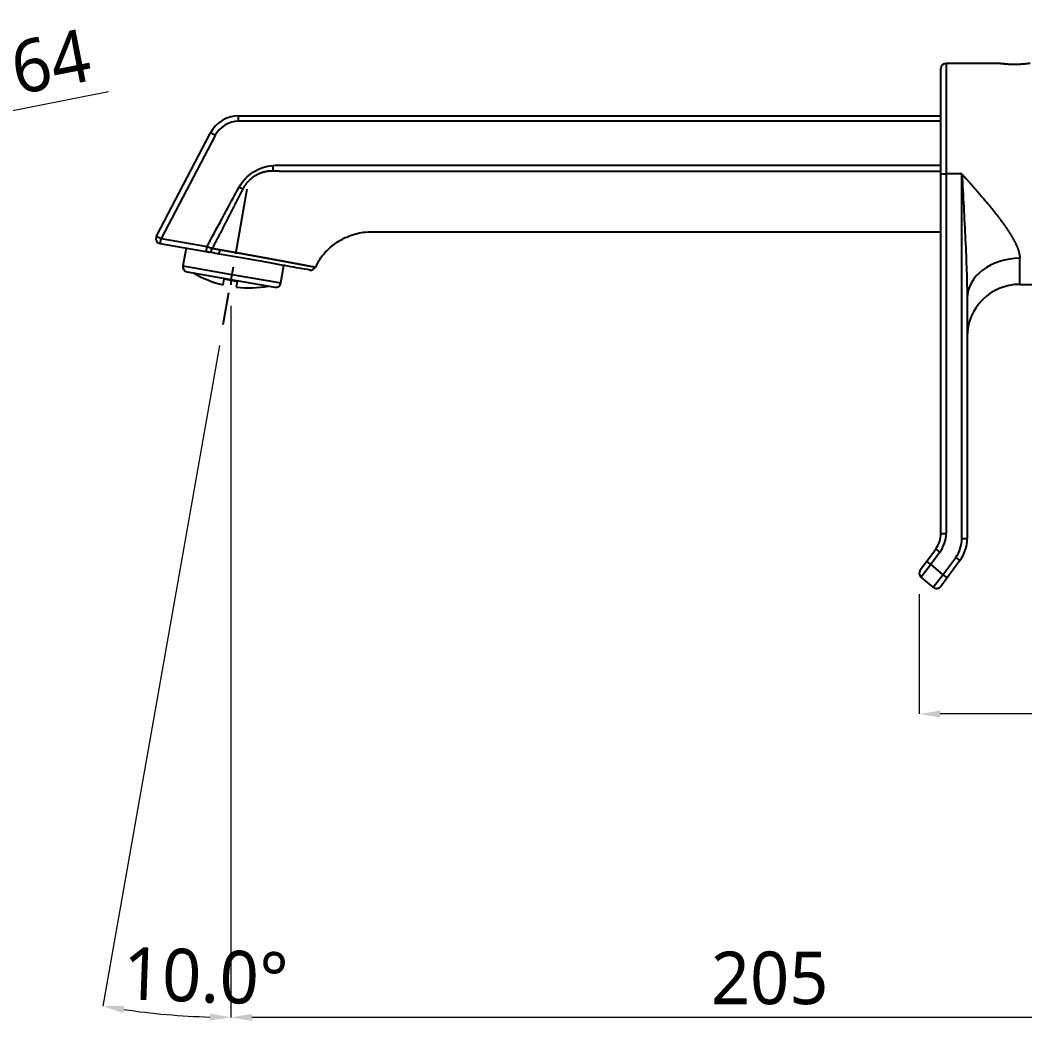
# Model space of a CAD drawing. Extents: x 4977 to 6105, y 0 to 827.
# Drawn here: x 5283.5 to 5474.5, y 173.6 to 363.9 of the extents above; entities that cross this region are included whole.
import ezdxf

# ---------------------------------------------------------------- set-up
doc = ezdxf.new("R2010")
doc.units = 0
doc.header["$LTSCALE"] = 10
doc.header["$MEASUREMENT"] = 0
doc.header["$PDMODE"] = 3
doc.header["$PDSIZE"] = -10
doc.linetypes.add('CENTER', pattern=[2, 1.25, -0.25, 0.25, -0.25])
doc.layers.get('0').update_dxf_attribs({"linetype": 'CONTINUOUS'})
doc.layers.get('DEFPOINTS').update_dxf_attribs({"linetype": 'CONTINUOUS'})
doc.layers.add('1', color=7, linetype='CONTINUOUS')
doc.styles.add('Daelim Dimension', font='NanumGothic.ttf')
doc.dimstyles.new('DEFAULT', dxfattribs={"dimscale": 2, "dimtxt": 2, "dimasz": 2, "dimexe": 0, "dimexo": 2, "dimgap": 1, "dimtad": 1, "dimdec": 1, "dimzin": 9, "dimdsep": 46, "dimtxsty": 'Daelim Dimension', "dimcen": 0.5, "dimclrd": 252, "dimclre": 252, "dimclrt": 3, "dimadec": 1, "dimazin": 0, "dimtfac": 1, "dimtdec": 1, "dimtix": 1, "dimtmove": 0, "dimatfit": 3, "dimfxl": 0, "dimtolj": 1, "dimtzin": 1, "dimlwd": 9, "dimlwe": 9, "dimarcsym": 0})

# ---------------------------------------------------------------- blocks, each defined once
blk = doc.blocks.new('*D11')
at = {"color": 5, "lineweight": 9, "ltscale": 0.5}
for p, q in [((5300.26, 350.24), (5256.15, 341.58)), ((5189.43, 328.48), (5252.23, 340.81)), ((5185.5, 327.71), (5181.58, 326.94))]:
    blk.add_line(p, q, dxfattribs=at)
at = {"color": 5, "ltscale": 0.5}
for points in [[(5256.03, 342.24), (5256.28, 340.93), (5252.23, 340.81)], [(5185.37, 328.37), (5185.63, 327.06), (5189.43, 328.48)]]:
    blk.add_solid(points, dxfattribs=at)
at = {"layer": 'DEFPOINTS', "color": 0, "ltscale": 0.5}
for p in [(5252.23, 340.81), (5189.43, 328.48)]:
    blk.add_point(p, dxfattribs=at)
at = {"color": 7, "lineweight": -3, "ltscale": 0.5, "insert": (5284.15, 354.66), "char_height": 10, "attachment_point": 5, "rotation": 11.1063, "style": 'Daelim Dimension'}
blk.add_mtext('\\A1;∅64', dxfattribs=at)
blk = doc.blocks.new('*D15')
at = {"color": 5, "lineweight": 9, "ltscale": 0.5}
for p, q in [((5323.53, 309.56), (5323.53, 174.32)), ((5321.34, 302.02), (5299.2, 176.44))]:
    blk.add_line(p, q, dxfattribs=at)
blk.add_arc((5323.53, 314.44), 140.12, 261.6356, 268.3644, dxfattribs=at)
at = {"color": 5, "ltscale": 0.5}
for points in [[(5303.04, 175.15), (5303.25, 176.46), (5299.2, 176.44)], [(5319.54, 175.04), (5319.52, 173.71), (5323.53, 174.32)]]:
    blk.add_solid(points, dxfattribs=at)
at = {"layer": 'DEFPOINTS', "color": 0, "ltscale": 0.5}
for p in [(5326.57, 331.71), (5323.53, 314.44), (5323.53, 313.56), (5322.03, 305.96), (5307.26, 175.26)]:
    blk.add_point(p, dxfattribs=at)
at = {"color": 7, "lineweight": -3, "ltscale": 0.5, "insert": (5318.72, 182.09), "char_height": 10, "attachment_point": 5, "rotation": 357.9182, "style": 'Daelim Dimension'}
blk.add_mtext('\\A1;10.0°', dxfattribs=at)
blk = doc.blocks.new('*D16')
at = {"color": 5, "lineweight": 9, "ltscale": 0.5}
for p, q in [((5528.43, 298.65), (5528.43, 231.98)), ((5454.43, 254.76), (5454.43, 231.98)), ((5524.43, 231.98), (5458.43, 231.98))]:
    blk.add_line(p, q, dxfattribs=at)
at = {"color": 5, "ltscale": 0.5}
for points in [[(5458.43, 232.65), (5458.43, 231.31), (5454.43, 231.98)], [(5524.43, 232.65), (5524.43, 231.31), (5528.43, 231.98)]]:
    blk.add_solid(points, dxfattribs=at)
at = {"layer": 'DEFPOINTS', "color": 0, "ltscale": 0.5}
for p in [(5528.43, 302.65), (5454.43, 258.76), (5454.43, 231.98)]:
    blk.add_point(p, dxfattribs=at)
at = {"color": 7, "lineweight": -3, "ltscale": 0.5, "insert": (5491.43, 239.32), "char_height": 10, "attachment_point": 5, "style": 'Daelim Dimension'}
blk.add_mtext('\\A1;74', dxfattribs=at)
blk = doc.blocks.new('*D4')
at = {"color": 5, "lineweight": 9, "ltscale": 0.5}
for p, q in [((5323.53, 309.56), (5323.53, 174.31)), ((5528.43, 298.65), (5528.43, 174.31)), ((5524.43, 174.31), (5327.53, 174.31))]:
    blk.add_line(p, q, dxfattribs=at)
at = {"color": 5, "ltscale": 0.5}
for points in [[(5327.53, 174.98), (5327.53, 173.64), (5323.53, 174.31)], [(5524.43, 174.98), (5524.43, 173.64), (5528.43, 174.31)]]:
    blk.add_solid(points, dxfattribs=at)
at = {"layer": 'DEFPOINTS', "color": 0, "ltscale": 0.5}
for p in [(5323.53, 313.56), (5528.43, 302.65), (5323.53, 174.31)]:
    blk.add_point(p, dxfattribs=at)
at = {"color": 7, "lineweight": -3, "ltscale": 0.5, "insert": (5425.98, 181.75), "char_height": 10, "attachment_point": 5, "style": 'Daelim Dimension'}
blk.add_mtext('\\A1;205', dxfattribs=at)

msp = doc.modelspace()

# ---------------------------------------------------------------- linework, layer by layer
at = {"ltscale": 0.5}
msp.add_line((5323.53, 314.44), (5323.53, 313.56), dxfattribs=at)
at = {"layer": '1', "color": 7, "linetype": 'Continuous', "lineweight": -3}
for p, q in [((5469.53, 355.65), (5459.53, 355.65)), ((5459.53, 355.65), (5459.53, 334.65)), ((5458.53, 334.65), (5458.53, 354.65)), ((5324.99, 345.65), (5458.53, 345.65)), ((5324.99, 344.65), (5324.99, 345.65)), ((5458.53, 344.65), (5324.99, 344.65)), ((5309.39, 322.83), (5319.68, 342.44)), ((5320.56, 341.97), (5319.68, 342.44)), ((5320.56, 341.97), (5310.27, 322.37)), ((5331.64, 335.19), (5331.54, 336.25)), ((5458.53, 266.3), (5458.53, 334.65)), ((5458.53, 334.65), (5459.53, 334.65)), ((5459.53, 334.65), (5459.53, 266.3)), ((5462.53, 334.65), (5459.53, 334.65)), ((5462.53, 265.31), (5462.53, 334.65)), ((5325.78, 331.73), (5325.09, 332.11)), ((5309.39, 322.83), (5310.27, 322.37)), ((5310.1, 321.38), (5310.27, 322.37)), ((5318.85, 319.84), (5310.1, 321.38)), ((5310.27, 322.37), (5319.02, 320.83)), ((5315.01, 320.52), (5314.42, 317.19)), ((5318.85, 319.84), (5319.02, 320.83)), ((5314.42, 317.19), (5323.72, 315.55)), ((5333.03, 313.91), (5333.62, 317.24)), ((5473.53, 313.65), (5473.53, 318.6)), ((5315.23, 316.03), (5323.55, 314.56)), ((5323.72, 315.55), (5333.03, 313.91)), ((5322.05, 313.55), (5322.25, 314.69)), ((5323.55, 314.56), (5331.87, 313.1)), ((5324.61, 313.1), (5324.81, 314.23)), ((5473.53, 313.65), (5488.53, 313.65)), ((5463.53, 310.96), (5463.53, 265.31)), ((5458.53, 266.3), (5459.53, 266.3)), ((5462.53, 265.31), (5463.53, 265.31)), ((5455.81, 260.97), (5457.55, 263.33)), ((5458.36, 262.73), (5456.62, 260.37)), ((5457.55, 263.33), (5458.36, 262.73)), ((5454.62, 259.36), (5455.81, 260.97)), ((5456.62, 260.37), (5454.78, 258)), ((5455.81, 260.97), (5456.62, 260.37)), ((5456.62, 260.37), (5458.92, 258.44)), ((5458.92, 258.44), (5461.36, 261.74)), ((5462.16, 261.15), (5459.72, 257.85)), ((5461.36, 261.74), (5462.16, 261.15)), ((5457.09, 256.06), (5454.78, 258)), ((5457.09, 256.06), (5458.92, 258.44)), ((5458.92, 258.44), (5459.72, 257.85)), ((5459.72, 257.85), (5458.53, 256.23))]:
    msp.add_line(p, q, dxfattribs=at)
at = {"layer": '1', "color": 1, "linetype": 'CENTER', "lineweight": -3}
msp.add_line((5326.57, 331.71), (5322.03, 305.96), dxfattribs=at)
at = {"layer": '1', "color": 7, "linetype": 'Continuous', "lineweight": -3}
for centre, radius, start, end in [((5459.53, 354.65), 1, 90, 180), ((5324.99, 339.65), 6, 90, 152.3041), ((5324.99, 339.65), 5, 90, 152.3041), ((5310.27, 322.37), 1, 152.3041, 260), ((5315.4, 317.02), 1, 170, 260), ((5326.94, 333.77), 20.8, 239.636, 256.4167), ((5338.69, 317.36), 1, 260, 333.9337), ((5332.05, 314.08), 1, 260, 350), ((5473.53, 303.65), 10, 90, 180), ((5326.94, 333.77), 20.8, 263.5833, 280.364), ((5453.53, 266.3), 5, 323.546, 0), ((5453.53, 266.3), 6, 323.546, 0), ((5456.53, 265.31), 6, 323.546, 0), ((5456.53, 265.31), 7, 323.546, 0), ((5455.43, 258.76), 1, 143.546, 230), ((5457.73, 256.83), 1, 230, 323.546)]:
    msp.add_arc(centre, radius, start, end, dxfattribs=at)
for centre, major_axis, ratio, start_param, end_param in [((5319.54, 320.73), (-0.174, -0.985), 0.482605, 0, 1.41794), ((5321.12, 320.45), (-0.174, -0.985), 0.47844, 0, 1.419092), ((5473.53, 310.96), (10, 0), 0.764046, 1.570796, 3.141593)]:
    msp.add_ellipse(centre, major_axis=major_axis, ratio=ratio, start_param=start_param, end_param=end_param, dxfattribs=at)
for points, knots in [([(5475.53, 355.65), (5475.53, 355.65), (5475.52, 355.65), (5475.49, 355.64), (5475.47, 355.64), (5475.45, 355.64), (5475.43, 355.64), (5475.42, 355.63), (5475.37, 355.63), (5475.31, 355.62), (5475.23, 355.61), (5475.16, 355.6), (5475.13, 355.6), (5475.09, 355.59), (5475.08, 355.59), (5475.05, 355.59), (5474.99, 355.58), (5474.86, 355.56), (5474.66, 355.54), (5474.51, 355.53), (5474.42, 355.52), (5474.4, 355.52), (5474.36, 355.51), (5474.3, 355.51), (5474.24, 355.5), (5474.12, 355.49), (5473.95, 355.48), (5473.77, 355.47), (5473.64, 355.46), (5473.59, 355.46), (5473.5, 355.46), (5473.45, 355.45), (5473.31, 355.45), (5473.12, 355.44), (5472.93, 355.44), (5472.78, 355.44), (5472.71, 355.44), (5472.63, 355.43), (5472.58, 355.43), (5472.56, 355.43), (5472.44, 355.43), (5472.34, 355.44), (5472.14, 355.44), (5471.95, 355.44), (5471.76, 355.45), (5471.64, 355.45), (5471.62, 355.45), (5471.57, 355.46), (5471.55, 355.46), (5471.48, 355.46), (5471.43, 355.46), (5471.29, 355.47), (5471.12, 355.48), (5470.95, 355.49), (5470.83, 355.5), (5470.79, 355.51), (5470.71, 355.51), (5470.67, 355.52), (5470.55, 355.53), (5470.41, 355.54), (5470.21, 355.56), (5470.1, 355.58), (5470.03, 355.58), (5470.01, 355.59), (5469.99, 355.59), (5469.95, 355.59), (5469.91, 355.6), (5469.84, 355.61), (5469.76, 355.62), (5469.69, 355.63), (5469.65, 355.63), (5469.64, 355.64), (5469.62, 355.64), (5469.61, 355.64), (5469.6, 355.64), (5469.57, 355.64), (5469.54, 355.65), (5469.53, 355.65), (5469.53, 355.65)], [0, 0, 0, 0, 0.031031, 0.062288, 0.062288, 0.077917, 0.077917, 0.093545, 0.093545, 0.124802, 0.156059, 0.156059, 0.171688, 0.171688, 0.179502, 0.179502, 0.187316, 0.218573, 0.249831, 0.281088, 0.281088, 0.288902, 0.288902, 0.296716, 0.312345, 0.312345, 0.343602, 0.374859, 0.374859, 0.390487, 0.390487, 0.406116, 0.406116, 0.437373, 0.46863, 0.46863, 0.484259, 0.492073, 0.492073, 0.499887, 0.499887, 0.531144, 0.531144, 0.562401, 0.593658, 0.593658, 0.601472, 0.601472, 0.609287, 0.609287, 0.624915, 0.624915, 0.656172, 0.687429, 0.687429, 0.703058, 0.703058, 0.718686, 0.718686, 0.749944, 0.781201, 0.812458, 0.812458, 0.820272, 0.820272, 0.828086, 0.843715, 0.843715, 0.874972, 0.906229, 0.906229, 0.921857, 0.921857, 0.929672, 0.929672, 0.937486, 0.968743, 1, 1, 1, 1]), ([(5331.54, 336.25), (5332.56, 336.34), (5333.59, 336.29), (5335.64, 336.29), (5336.66, 336.29), (5339.74, 336.29), (5341.79, 336.29), (5347.94, 336.3), (5352.05, 336.3), (5364.35, 336.3), (5372.56, 336.31), (5430.02, 336.32), (5444.27, 336.32), (5458.53, 336.33)], [0, 0, 0, 0, 0.033442, 0.033442, 0.066884, 0.066884, 0.133768, 0.133768, 0.267536, 0.267536, 0.535073, 0.535073, 1, 1, 1, 1]), ([(5325.09, 332.11), (5325.74, 333.28), (5326.67, 334.29), (5328.91, 335.7), (5330.2, 336.12), (5331.54, 336.25)], [0, 0, 0, 0, 0.5, 0.5, 1, 1, 1, 1]), ([(5331.64, 335.19), (5331.63, 335.19), (5331.6, 335.19), (5331.56, 335.19), (5331.52, 335.19), (5331.49, 335.19), (5331.45, 335.19), (5331.41, 335.19), (5331.37, 335.19), (5331.33, 335.19), (5331.29, 335.19), (5331.25, 335.19), (5331.21, 335.18), (5331.17, 335.18), (5331.13, 335.18), (5331.09, 335.18), (5331.05, 335.18), (5331, 335.17), (5330.96, 335.17), (5330.92, 335.17), (5330.88, 335.16), (5330.84, 335.16), (5330.79, 335.15), (5330.75, 335.15), (5330.71, 335.14), (5330.66, 335.14), (5330.62, 335.13), (5330.58, 335.13), (5330.53, 335.12), (5330.49, 335.11), (5330.44, 335.11), (5330.4, 335.1), (5330.35, 335.09), (5330.31, 335.08), (5330.26, 335.08), (5330.21, 335.07), (5330.17, 335.06), (5330.12, 335.05), (5330.08, 335.04), (5330.03, 335.03), (5329.98, 335.02), (5329.94, 335.01), (5329.89, 334.99), (5329.84, 334.98), (5329.79, 334.97), (5329.75, 334.96), (5329.7, 334.94), (5329.65, 334.93), (5329.6, 334.91), (5329.55, 334.9), (5329.5, 334.88), (5329.46, 334.87), (5329.41, 334.85), (5329.36, 334.84), (5329.31, 334.82), (5329.26, 334.8), (5329.21, 334.78), (5329.16, 334.76), (5329.11, 334.74), (5329.06, 334.72), (5329.01, 334.7), (5328.96, 334.68), (5328.91, 334.66), (5328.86, 334.64), (5328.81, 334.62), (5328.76, 334.59), (5328.71, 334.57), (5328.66, 334.55), (5328.61, 334.52), (5328.56, 334.5), (5328.51, 334.47), (5328.46, 334.44), (5328.41, 334.42), (5328.36, 334.39), (5328.31, 334.36), (5328.26, 334.33), (5328.16, 334.28), (5328.03, 334.19), (5327.84, 334.07), (5327.65, 333.94), (5327.46, 333.79), (5327.26, 333.62), (5327.09, 333.46), (5326.94, 333.31), (5326.81, 333.18), (5326.69, 333.05), (5326.58, 332.92), (5326.47, 332.79), (5326.38, 332.67), (5326.29, 332.55), (5326.2, 332.43), (5326.12, 332.32), (5326.05, 332.21), (5325.99, 332.1), (5325.93, 332), (5325.88, 331.91), (5325.83, 331.82), (5325.79, 331.76), (5325.78, 331.73)], [0, 0, 0, 0, 0.005239, 0.010515, 0.01583, 0.021183, 0.026575, 0.032004, 0.037472, 0.042978, 0.048523, 0.054105, 0.059726, 0.065386, 0.071083, 0.076819, 0.082594, 0.088406, 0.094257, 0.100147, 0.106075, 0.112041, 0.118046, 0.124089, 0.13017, 0.136291, 0.142449, 0.148647, 0.154882, 0.161157, 0.16747, 0.173822, 0.180212, 0.186641, 0.193109, 0.199616, 0.206162, 0.212746, 0.21937, 0.226032, 0.232734, 0.239474, 0.246254, 0.253073, 0.259931, 0.266828, 0.273765, 0.280741, 0.287757, 0.294812, 0.301907, 0.309042, 0.316216, 0.32343, 0.330684, 0.337978, 0.345312, 0.352687, 0.360101, 0.367555, 0.37505, 0.382586, 0.390161, 0.397777, 0.405434, 0.413132, 0.42087, 0.428649, 0.436469, 0.444329, 0.452231, 0.460174, 0.468158, 0.476183, 0.48425, 0.492358, 0.500507, 0.52952, 0.560181, 0.592494, 0.626462, 0.662094, 0.699397, 0.725897, 0.751469, 0.776115, 0.799837, 0.822635, 0.844511, 0.865463, 0.88549, 0.904593, 0.922774, 0.940038, 0.956391, 0.971835, 0.986372, 1, 1, 1, 1]), ([(5458.53, 335.11), (5455.52, 335.11), (5448.06, 335.11), (5436.85, 335.11), (5425.63, 335.11), (5415.92, 335.11), (5372.61, 335.12), (5365.57, 335.12), (5360.31, 335.12), (5356.2, 335.12), (5352.77, 335.12), (5349.53, 335.12), (5346.62, 335.12), (5344.41, 335.12), (5342.71, 335.12), (5341.3, 335.12), (5339.63, 335.12), (5338.09, 335.12), (5336.81, 335.12), (5335.96, 335.12), (5335.28, 335.12), (5334.84, 335.12), (5334.58, 335.12), (5334.46, 335.12), (5334.33, 335.12), (5334.2, 335.12), (5334.07, 335.12), (5333.95, 335.12), (5333.82, 335.12), (5333.69, 335.12), (5333.56, 335.12), (5333.43, 335.12), (5333.3, 335.12), (5333.2, 335.12), (5333.13, 335.12), (5333.08, 335.12), (5333.04, 335.12), (5332.99, 335.12), (5332.94, 335.12), (5332.89, 335.12), (5332.84, 335.13), (5332.79, 335.13), (5332.74, 335.13), (5332.68, 335.13), (5332.63, 335.14), (5332.57, 335.14), (5332.52, 335.14), (5332.46, 335.15), (5332.36, 335.15), (5332.22, 335.16), (5332.07, 335.17), (5331.97, 335.18), (5331.91, 335.18), (5331.83, 335.18), (5331.74, 335.19), (5331.67, 335.19), (5331.64, 335.19)], [0, 0, 0, 0, 0.098163, 0.243713, 0.365857, 0.464586, 0.560604, 0.637226, 0.69445, 0.732272, 0.771214, 0.806502, 0.838136, 0.866115, 0.878509, 0.893794, 0.91197, 0.933037, 0.94428, 0.953605, 0.961011, 0.966498, 0.967884, 0.969272, 0.970661, 0.972051, 0.973443, 0.974837, 0.976232, 0.977628, 0.979026, 0.980425, 0.981826, 0.983228, 0.983722, 0.984225, 0.984737, 0.985259, 0.985789, 0.986329, 0.986878, 0.987436, 0.988004, 0.988581, 0.989167, 0.989763, 0.990368, 0.990982, 0.991605, 0.993654, 0.995803, 0.996312, 0.996987, 0.997827, 0.998831, 1, 1, 1, 1]), ([(5462.53, 334.65), (5462.76, 330.39), (5462.99, 326.25), (5463.28, 320.13), (5463.36, 318.16), (5463.49, 314.37), (5463.53, 312.55), (5463.53, 310.96)], [0, 0, 0, 0, 0.5, 0.5, 0.75, 0.75, 1, 1, 1, 1]), ([(5463.53, 333.51), (5463.55, 333.49), (5463.6, 333.44), (5463.66, 333.36), (5463.72, 333.29), (5463.79, 333.22), (5463.85, 333.15), (5463.91, 333.08), (5463.97, 333.01), (5464.03, 332.94), (5464.09, 332.87), (5464.15, 332.8), (5464.21, 332.73), (5464.27, 332.67), (5464.33, 332.6), (5464.38, 332.54), (5464.44, 332.47), (5464.5, 332.41), (5464.55, 332.35), (5464.6, 332.29), (5464.66, 332.22), (5464.71, 332.16), (5464.76, 332.1), (5464.81, 332.05), (5464.87, 331.99), (5464.92, 331.93), (5464.96, 331.87), (5465.01, 331.82), (5465.06, 331.76), (5465.11, 331.71), (5465.16, 331.65), (5465.2, 331.6), (5465.25, 331.55), (5465.29, 331.5), (5465.34, 331.45), (5465.38, 331.4), (5465.42, 331.35), (5465.47, 331.3), (5465.51, 331.25), (5465.55, 331.2), (5465.59, 331.16), (5465.63, 331.11), (5465.67, 331.07), (5465.71, 331.02), (5465.74, 330.98), (5465.78, 330.94), (5465.82, 330.89), (5465.85, 330.85), (5465.89, 330.81), (5465.92, 330.77), (5465.95, 330.73), (5465.99, 330.69), (5466.02, 330.66), (5466.05, 330.62), (5466.15, 330.5), (5466.32, 330.3), (5466.56, 330.02), (5466.8, 329.74), (5467.03, 329.47), (5467.25, 329.2), (5467.47, 328.94), (5467.69, 328.68), (5467.9, 328.42), (5468.1, 328.17), (5468.31, 327.92), (5468.5, 327.67), (5468.7, 327.43), (5468.88, 327.19), (5469.07, 326.96), (5469.25, 326.73), (5469.39, 326.54), (5469.51, 326.39), (5469.59, 326.28), (5469.68, 326.18), (5469.76, 326.07), (5469.84, 325.96), (5469.92, 325.85), (5470, 325.74), (5470.08, 325.64), (5470.16, 325.53), (5470.24, 325.43), (5470.31, 325.32), (5470.39, 325.22), (5470.46, 325.12), (5470.54, 325.01), (5470.61, 324.91), (5470.68, 324.81), (5470.75, 324.71), (5470.82, 324.61), (5470.89, 324.51), (5470.96, 324.41), (5471.02, 324.31), (5471.09, 324.21), (5471.16, 324.12), (5471.22, 324.02), (5471.29, 323.92), (5471.35, 323.83), (5471.41, 323.73), (5471.47, 323.64), (5471.53, 323.55), (5471.59, 323.45), (5471.65, 323.36), (5471.71, 323.27), (5471.76, 323.18), (5471.82, 323.09), (5471.87, 323), (5471.93, 322.91), (5471.98, 322.82), (5472.03, 322.73), (5472.08, 322.64), (5472.13, 322.56), (5472.18, 322.47), (5472.23, 322.39), (5472.28, 322.3), (5472.33, 322.22), (5472.37, 322.13), (5472.42, 322.05), (5472.46, 321.97), (5472.51, 321.88), (5472.55, 321.8), (5472.59, 321.72), (5472.63, 321.64), (5472.67, 321.56), (5472.71, 321.48), (5472.75, 321.4), (5472.78, 321.32), (5472.82, 321.25), (5472.85, 321.17), (5472.89, 321.09), (5472.92, 321.02), (5472.95, 320.94), (5472.99, 320.87), (5473.02, 320.79), (5473.05, 320.72), (5473.08, 320.65), (5473.1, 320.58), (5473.13, 320.5), (5473.16, 320.43), (5473.18, 320.36), (5473.21, 320.29), (5473.23, 320.22), (5473.25, 320.15), (5473.28, 320.09), (5473.3, 320.02), (5473.32, 319.95), (5473.34, 319.88), (5473.35, 319.82), (5473.37, 319.75), (5473.39, 319.69), (5473.4, 319.62), (5473.42, 319.56), (5473.43, 319.49), (5473.44, 319.43), (5473.46, 319.37), (5473.47, 319.31), (5473.48, 319.25), (5473.49, 319.19), (5473.5, 319.12), (5473.5, 319.06), (5473.51, 319.01), (5473.52, 318.95), (5473.52, 318.89), (5473.53, 318.83), (5473.53, 318.77), (5473.53, 318.72), (5473.53, 318.66), (5473.53, 318.62), (5473.53, 318.6)], [0, 0, 0, 0, 0.004904, 0.009759, 0.014566, 0.019325, 0.024035, 0.028697, 0.03331, 0.037875, 0.042392, 0.04686, 0.05128, 0.055651, 0.059974, 0.064249, 0.068475, 0.072653, 0.076783, 0.080864, 0.084897, 0.088881, 0.092817, 0.096705, 0.100544, 0.104335, 0.108077, 0.111771, 0.115417, 0.119014, 0.122563, 0.126064, 0.129516, 0.13292, 0.136275, 0.139582, 0.142841, 0.146051, 0.149213, 0.152326, 0.155392, 0.158408, 0.161377, 0.164297, 0.167168, 0.169992, 0.172766, 0.175493, 0.178171, 0.180801, 0.183382, 0.185915, 0.1884, 0.190836, 0.193224, 0.211919, 0.230358, 0.248539, 0.266465, 0.284134, 0.301547, 0.318705, 0.335608, 0.352257, 0.368651, 0.384792, 0.400679, 0.416314, 0.431697, 0.446827, 0.461707, 0.468988, 0.476229, 0.483431, 0.490593, 0.497715, 0.504798, 0.511841, 0.518845, 0.52581, 0.532736, 0.539624, 0.546472, 0.553281, 0.560052, 0.566785, 0.573479, 0.580134, 0.586752, 0.593331, 0.599873, 0.606377, 0.612843, 0.619272, 0.625663, 0.632017, 0.638334, 0.644614, 0.650857, 0.657063, 0.663233, 0.669367, 0.675464, 0.681525, 0.68755, 0.69354, 0.699494, 0.705412, 0.711295, 0.717143, 0.722957, 0.728735, 0.734479, 0.740189, 0.745864, 0.751505, 0.757113, 0.762687, 0.768228, 0.773735, 0.77921, 0.784651, 0.790061, 0.795438, 0.800782, 0.806095, 0.811377, 0.816627, 0.821846, 0.827034, 0.832191, 0.837318, 0.842415, 0.847482, 0.85252, 0.857528, 0.862507, 0.867457, 0.872379, 0.877273, 0.882139, 0.886978, 0.891789, 0.896574, 0.901331, 0.906063, 0.910768, 0.915448, 0.920103, 0.924733, 0.929339, 0.93392, 0.938477, 0.943011, 0.947522, 0.95201, 0.956476, 0.96092, 0.965343, 0.969744, 0.974125, 0.978486, 0.982826, 0.987148, 0.99145, 0.995734, 1, 1, 1, 1]), ([(5319.02, 320.83), (5319.95, 322.59), (5320.88, 324.34), (5322.16, 326.71), (5322.5, 327.34), (5323.59, 329.35), (5324.33, 330.74), (5325.09, 332.11)], [0, 0, 0, 0, 0.465382, 0.465382, 0.631824, 0.631824, 1, 1, 1, 1]), ([(5325.78, 331.73), (5325.77, 331.7), (5325.74, 331.66), (5325.71, 331.59), (5325.67, 331.52), (5325.63, 331.45), (5325.6, 331.38), (5325.56, 331.31), (5325.52, 331.24), (5325.49, 331.17), (5325.45, 331.1), (5325.41, 331.03), (5325.38, 330.95), (5325.34, 330.88), (5325.31, 330.81), (5325.27, 330.74), (5325.23, 330.67), (5325.2, 330.6), (5325.16, 330.53), (5325.13, 330.46), (5325.09, 330.39), (5325.05, 330.32), (5325.02, 330.25), (5324.98, 330.18), (5324.95, 330.11), (5324.91, 330.04), (5324.87, 329.97), (5324.84, 329.9), (5324.8, 329.83), (5324.77, 329.76), (5324.73, 329.69), (5324.69, 329.62), (5324.66, 329.55), (5324.62, 329.48), (5324.59, 329.41), (5324.55, 329.34), (5324.51, 329.27), (5324.48, 329.2), (5324.44, 329.13), (5324.41, 329.06), (5324.37, 328.99), (5324.33, 328.92), (5324.3, 328.85), (5324.26, 328.77), (5324.23, 328.7), (5324.19, 328.63), (5324.16, 328.56), (5324.12, 328.49), (5324.08, 328.42), (5324.05, 328.35), (5324.01, 328.28), (5323.98, 328.21), (5323.94, 328.14), (5323.9, 328.07), (5323.87, 328), (5323.83, 327.93), (5323.8, 327.86), (5323.76, 327.79), (5323.72, 327.72), (5323.69, 327.65), (5323.65, 327.58), (5323.62, 327.51), (5323.58, 327.44), (5323.54, 327.37), (5323.51, 327.3), (5323.47, 327.23), (5323.44, 327.16), (5323.4, 327.09), (5323.37, 327.02), (5323.33, 326.95), (5323.29, 326.88), (5323.26, 326.81), (5323.22, 326.74), (5323.19, 326.67), (5323.15, 326.6), (5323.11, 326.53), (5323.08, 326.46), (5323.04, 326.39), (5323.01, 326.32), (5322.97, 326.25), (5322.94, 326.17), (5322.87, 326.05), (5322.78, 325.86), (5322.65, 325.62), (5322.53, 325.37), (5322.4, 325.12), (5322.27, 324.87), (5322.14, 324.62), (5322, 324.36), (5321.87, 324.1), (5321.73, 323.84), (5321.6, 323.58), (5321.46, 323.31), (5321.32, 323.04), (5321.17, 322.77), (5321.03, 322.5), (5320.88, 322.22), (5320.74, 321.94), (5320.59, 321.66), (5320.44, 321.37), (5320.29, 321.08), (5320.14, 320.79), (5320.03, 320.6), (5319.98, 320.5)], [0, 0, 0, 0, 0.006261, 0.012522, 0.018783, 0.025043, 0.031302, 0.037561, 0.04382, 0.050078, 0.056336, 0.062593, 0.06885, 0.075106, 0.081363, 0.087618, 0.093874, 0.100129, 0.106384, 0.112638, 0.118893, 0.125146, 0.1314, 0.137654, 0.143907, 0.15016, 0.156412, 0.162665, 0.168917, 0.175169, 0.18142, 0.187672, 0.193923, 0.200174, 0.206425, 0.212676, 0.218926, 0.225176, 0.231426, 0.237676, 0.243926, 0.250175, 0.256425, 0.262674, 0.268923, 0.275172, 0.28142, 0.287669, 0.293917, 0.300165, 0.306413, 0.31266, 0.318908, 0.325155, 0.331402, 0.337649, 0.343896, 0.350142, 0.356388, 0.362635, 0.368881, 0.375126, 0.381372, 0.387617, 0.393863, 0.400108, 0.406353, 0.412597, 0.418842, 0.425086, 0.43133, 0.437574, 0.443818, 0.450061, 0.456305, 0.462548, 0.468791, 0.475033, 0.481276, 0.487518, 0.49376, 0.500002, 0.521415, 0.543066, 0.564956, 0.587085, 0.609453, 0.63206, 0.654908, 0.677995, 0.701323, 0.72489, 0.748699, 0.772747, 0.797037, 0.821566, 0.846336, 0.871347, 0.896598, 0.922088, 0.947819, 0.97379, 1, 1, 1, 1]), ([(5339.65, 316.88), (5339.9, 317.46), (5340.6, 318.78), (5342.17, 320.53), (5344.17, 322.02), (5346.48, 323.1), (5348.99, 323.68), (5351.54, 323.64), (5353.86, 323.65), (5355.97, 323.65), (5357.91, 323.65), (5359.73, 323.65), (5364.07, 323.65), (5368.89, 323.65), (5374.17, 323.65), (5412.33, 323.65), (5415.57, 323.65), (5419.09, 323.65), (5423.43, 323.65), (5428.74, 323.65), (5435.12, 323.65), (5442.3, 323.65), (5450.19, 323.65), (5455.69, 323.65), (5458.53, 323.65)], [0, 0, 0, 0, 0.02144, 0.051766, 0.080514, 0.107681, 0.139494, 0.168855, 0.195734, 0.220112, 0.242001, 0.262768, 0.283317, 0.392449, 0.429831, 0.466374, 0.502219, 0.54208, 0.588248, 0.652665, 0.726348, 0.809297, 0.901513, 1, 1, 1, 1]), ([(5319.37, 319.75), (5319.26, 319.77), (5319.15, 319.79), (5318.97, 319.82), (5318.91, 319.83), (5318.85, 319.84)], [0, 0, 0, 0, 0.665128, 0.665128, 1, 1, 1, 1]), ([(5319.02, 320.83), (5319.03, 320.82), (5319.04, 320.82), (5319.07, 320.81), (5319.09, 320.8), (5319.11, 320.8), (5319.13, 320.79), (5319.15, 320.78), (5319.17, 320.77), (5319.2, 320.77), (5319.22, 320.76), (5319.24, 320.75), (5319.26, 320.74), (5319.28, 320.74), (5319.3, 320.73), (5319.33, 320.72), (5319.35, 320.72), (5319.37, 320.71), (5319.39, 320.7), (5319.41, 320.69), (5319.43, 320.69), (5319.46, 320.68), (5319.48, 320.67), (5319.5, 320.66), (5319.53, 320.66), (5319.56, 320.64), (5319.6, 320.63), (5319.64, 320.62), (5319.68, 320.6), (5319.72, 320.59), (5319.76, 320.58), (5319.8, 320.56), (5319.83, 320.55), (5319.87, 320.54), (5319.91, 320.53), (5319.95, 320.51), (5319.97, 320.51), (5319.98, 320.5)], [0, 0, 0, 0, 0.021536, 0.043102, 0.064698, 0.08632, 0.107969, 0.129642, 0.15134, 0.173059, 0.194799, 0.216559, 0.238337, 0.260132, 0.281942, 0.303766, 0.325603, 0.347451, 0.369309, 0.391176, 0.413049, 0.434929, 0.456812, 0.478699, 0.500587, 0.541925, 0.583346, 0.624841, 0.6664, 0.708014, 0.749673, 0.791366, 0.833084, 0.874816, 0.916553, 0.958285, 1, 1, 1, 1]), ([(5319.98, 320.5), (5320.1, 320.48), (5320.32, 320.44), (5320.64, 320.39), (5320.92, 320.34), (5321.16, 320.29), (5321.37, 320.26), (5321.5, 320.23), (5321.56, 320.22)], [0, 0, 0, 0, 0.222006, 0.421875, 0.599608, 0.755206, 0.88867, 1, 1, 1, 1]), ([(5338.52, 316.37), (5338.52, 316.37), (5337.94, 316.47), (5335.79, 316.85), (5334.25, 317.12), (5330.84, 317.73), (5328.93, 318.06), (5324.99, 318.76), (5322.94, 319.12), (5320.95, 319.47)], [0, 0, 0, 0, 0.25, 0.25, 0.5, 0.5, 0.75, 0.75, 1, 1, 1, 1]), ([(5321.56, 320.22), (5321.61, 320.22), (5321.7, 320.2), (5321.84, 320.18), (5321.97, 320.15), (5322.11, 320.13), (5322.25, 320.1), (5322.39, 320.08), (5322.52, 320.06), (5322.66, 320.03), (5322.8, 320.01), (5322.94, 319.98), (5323.08, 319.96), (5323.22, 319.93), (5323.36, 319.91), (5323.5, 319.88), (5323.64, 319.86), (5323.78, 319.84), (5323.93, 319.81), (5324.07, 319.79), (5324.21, 319.76), (5324.35, 319.73), (5324.49, 319.71), (5324.63, 319.68), (5324.78, 319.66), (5324.92, 319.63), (5325.06, 319.61), (5325.2, 319.58), (5325.35, 319.56), (5325.49, 319.53), (5325.63, 319.51), (5325.77, 319.48), (5325.92, 319.46), (5326.06, 319.43), (5326.2, 319.41), (5326.34, 319.38), (5326.49, 319.35), (5326.63, 319.33), (5326.77, 319.3), (5326.91, 319.28), (5327.06, 319.25), (5327.2, 319.23), (5327.34, 319.2), (5327.48, 319.18), (5327.63, 319.15), (5327.77, 319.12), (5327.91, 319.1), (5328.05, 319.07), (5328.2, 319.05), (5328.34, 319.02), (5328.48, 319), (5328.62, 318.97), (5328.76, 318.94), (5328.9, 318.92), (5329.04, 318.89), (5329.19, 318.87), (5329.33, 318.84), (5329.47, 318.82), (5329.61, 318.79), (5329.75, 318.76), (5329.89, 318.74), (5330.03, 318.71), (5330.17, 318.69), (5330.31, 318.66), (5330.45, 318.64), (5330.58, 318.61), (5330.72, 318.59), (5330.86, 318.56), (5331, 318.54), (5331.14, 318.51), (5331.27, 318.49), (5331.41, 318.46), (5331.55, 318.44), (5331.68, 318.41), (5331.82, 318.39), (5331.96, 318.36), (5332.09, 318.34), (5332.22, 318.31), (5332.36, 318.29), (5332.49, 318.26), (5332.63, 318.24), (5332.76, 318.21), (5332.89, 318.19), (5333.02, 318.16), (5333.15, 318.14), (5333.29, 318.11), (5333.42, 318.09), (5333.53, 318.07), (5333.63, 318.05), (5333.72, 318.03), (5333.81, 318.02), (5333.9, 318), (5333.98, 317.98), (5334.07, 317.97), (5334.15, 317.95), (5334.24, 317.94), (5334.33, 317.92), (5334.41, 317.9), (5334.49, 317.89), (5334.58, 317.87), (5334.66, 317.86), (5334.74, 317.84), (5334.83, 317.83), (5334.91, 317.81), (5334.99, 317.8), (5335.07, 317.78), (5335.15, 317.77), (5335.23, 317.75), (5335.31, 317.74), (5335.39, 317.72), (5335.47, 317.71), (5335.55, 317.69), (5335.63, 317.68), (5335.7, 317.66), (5335.78, 317.65), (5335.86, 317.63), (5335.93, 317.62), (5336.01, 317.61), (5336.08, 317.59), (5336.16, 317.58), (5336.23, 317.57), (5336.3, 317.55), (5336.38, 317.54), (5336.45, 317.52), (5336.52, 317.51), (5336.59, 317.5), (5336.66, 317.49), (5336.73, 317.47), (5336.8, 317.46), (5336.86, 317.45), (5336.93, 317.43), (5337, 317.42), (5337.06, 317.41), (5337.13, 317.4), (5337.19, 317.39), (5337.26, 317.37), (5337.32, 317.36), (5337.38, 317.35), (5337.44, 317.34), (5337.5, 317.33), (5337.56, 317.32), (5337.62, 317.3), (5337.68, 317.29), (5337.74, 317.28), (5337.8, 317.27), (5337.85, 317.26), (5337.91, 317.25), (5337.96, 317.24), (5338.02, 317.23), (5338.07, 317.22), (5338.12, 317.21), (5338.17, 317.2), (5338.22, 317.19), (5338.27, 317.18), (5338.32, 317.17), (5338.37, 317.16), (5338.42, 317.15), (5338.46, 317.14), (5338.51, 317.14), (5338.55, 317.13), (5338.6, 317.12), (5338.64, 317.11), (5338.68, 317.1), (5338.72, 317.1), (5338.76, 317.09), (5338.8, 317.08), (5338.84, 317.07), (5338.88, 317.07), (5338.91, 317.06), (5338.95, 317.05), (5338.98, 317.04), (5339.02, 317.04), (5339.05, 317.03), (5339.08, 317.03), (5339.11, 317.02), (5339.14, 317.01), (5339.17, 317.01), (5339.2, 317), (5339.23, 317), (5339.25, 316.99), (5339.28, 316.99), (5339.3, 316.98), (5339.32, 316.98), (5339.35, 316.97), (5339.37, 316.97), (5339.39, 316.97), (5339.41, 316.96), (5339.42, 316.96), (5339.44, 316.95), (5339.46, 316.95), (5339.47, 316.95), (5339.49, 316.94), (5339.5, 316.94), (5339.51, 316.94), (5339.52, 316.94), (5339.53, 316.93), (5339.54, 316.93), (5339.55, 316.93), (5339.56, 316.93), (5339.57, 316.93), (5339.57, 316.92), (5339.58, 316.92), (5339.58, 316.92), (5339.58, 316.92), (5339.59, 316.92), (5339.59, 316.92), (5339.59, 316.92), (5339.59, 316.92)], [0, 0, 0, 0, 0.005508, 0.011024, 0.016547, 0.022076, 0.027613, 0.033158, 0.038709, 0.044268, 0.049834, 0.055407, 0.060987, 0.066575, 0.07217, 0.077772, 0.083382, 0.088998, 0.094622, 0.100253, 0.105892, 0.111537, 0.11719, 0.122849, 0.128516, 0.13419, 0.139871, 0.14556, 0.151255, 0.156959, 0.162669, 0.168388, 0.174114, 0.179847, 0.185589, 0.191338, 0.197095, 0.20286, 0.208633, 0.214413, 0.220201, 0.225997, 0.2318, 0.23761, 0.243428, 0.249253, 0.255085, 0.260925, 0.266771, 0.272625, 0.278486, 0.284354, 0.290229, 0.296111, 0.301999, 0.307895, 0.313798, 0.319708, 0.325624, 0.331548, 0.337478, 0.343416, 0.34936, 0.355312, 0.36127, 0.367235, 0.373207, 0.379186, 0.385173, 0.391166, 0.397166, 0.403174, 0.409189, 0.415211, 0.421241, 0.427278, 0.433323, 0.439376, 0.445436, 0.451505, 0.457581, 0.463666, 0.469758, 0.475859, 0.481968, 0.488084, 0.494208, 0.50034, 0.504535, 0.508729, 0.512924, 0.517119, 0.521314, 0.525508, 0.529703, 0.533898, 0.538093, 0.542287, 0.546482, 0.550677, 0.554872, 0.559067, 0.563262, 0.567457, 0.571652, 0.575848, 0.580043, 0.584239, 0.588435, 0.592632, 0.596829, 0.601026, 0.605223, 0.609421, 0.613619, 0.617817, 0.622015, 0.626213, 0.630411, 0.634609, 0.638807, 0.643005, 0.647203, 0.6514, 0.655597, 0.659795, 0.663992, 0.668189, 0.672385, 0.676582, 0.680778, 0.684975, 0.689171, 0.693367, 0.697563, 0.70176, 0.705956, 0.710152, 0.714349, 0.718546, 0.722743, 0.72694, 0.731138, 0.735337, 0.739536, 0.743735, 0.747934, 0.752134, 0.756334, 0.760534, 0.764735, 0.768935, 0.773136, 0.777336, 0.781537, 0.785737, 0.789937, 0.794138, 0.798338, 0.802538, 0.806738, 0.810937, 0.815137, 0.819336, 0.823536, 0.827735, 0.831934, 0.836132, 0.840331, 0.84453, 0.848728, 0.852926, 0.857125, 0.861323, 0.865521, 0.869719, 0.873918, 0.878117, 0.882315, 0.886514, 0.890713, 0.894913, 0.899113, 0.903313, 0.907513, 0.911714, 0.915915, 0.920116, 0.924318, 0.92852, 0.932722, 0.936925, 0.941128, 0.945331, 0.949535, 0.953739, 0.957944, 0.962148, 0.966353, 0.970558, 0.974764, 0.978969, 0.983175, 0.987381, 0.991587, 0.995794, 1, 1, 1, 1])]:
    msp.add_open_spline(points, degree=3, knots=knots, dxfattribs=at)
for points in [[(5462.53, 334.65), (5462.87, 334.27), (5463.2, 333.89), (5463.53, 333.51)], [(5320.95, 319.47), (5320.42, 319.56), (5319.89, 319.66), (5319.37, 319.75)], [(5322.25, 314.69), (5322.68, 314.6), (5323.53, 314.43), (5324.38, 314.3), (5324.81, 314.23)]]:
    msp.add_open_spline(points, degree=3, dxfattribs=at)

# ---------------------------------------------------------------- dimensions: what is measured, and where the dimension line sits
at = {"color": 5, "lineweight": -3, "ltscale": 0.5}
dim = msp.add_diameter_dim_2p(p1=(5189.43, 328.48), p2=(5252.23, 340.81), dimstyle='DEFAULT', override={"dimtxt": 5, "dimclrd": 5, "dimclre": 5, "dimclrt": 7}, dxfattribs=at)
dim.commit()
dim.dimension.update_dxf_attribs({"geometry": '*D11', "text_midpoint": (5285.59, 347.36), "dimtype": 163})
dim = msp.add_angular_dim_2l(base=(5307.26, 175.26), line1=((5326.57, 331.71), (5322.03, 305.96)), line2=((5323.53, 314.44), (5323.53, 313.56)), dimstyle='DEFAULT', override={"dimtxt": 5, "dimclrd": 5, "dimclre": 5, "dimclrt": 7}, dxfattribs=at)
dim.commit()
dim.dimension.update_dxf_attribs({"geometry": '*D15', "text_midpoint": (5318.44, 174.41), "dimtype": 162})
dim = msp.add_linear_dim(base=(5323.53, 174.31), p1=(5528.43, 302.65), p2=(5323.53, 313.56), text='205', dimstyle='DEFAULT', override={"dimtxt": 5, "dimclrd": 5, "dimclre": 5, "dimclrt": 7}, dxfattribs=at)
dim.commit()
dim.dimension.update_dxf_attribs({"geometry": '*D4', "text_midpoint": (5425.98, 181.75)})
dim = msp.add_linear_dim(base=(5454.43, 231.98), p1=(5528.43, 302.65), p2=(5454.43, 258.76), dimstyle='DEFAULT', override={"dimtxt": 5, "dimclrd": 5, "dimclre": 5, "dimclrt": 7}, dxfattribs=at)
dim.commit()
dim.dimension.update_dxf_attribs({"geometry": '*D16', "text_midpoint": (5491.43, 239.32)})

doc.saveas('drawing.dxf')
